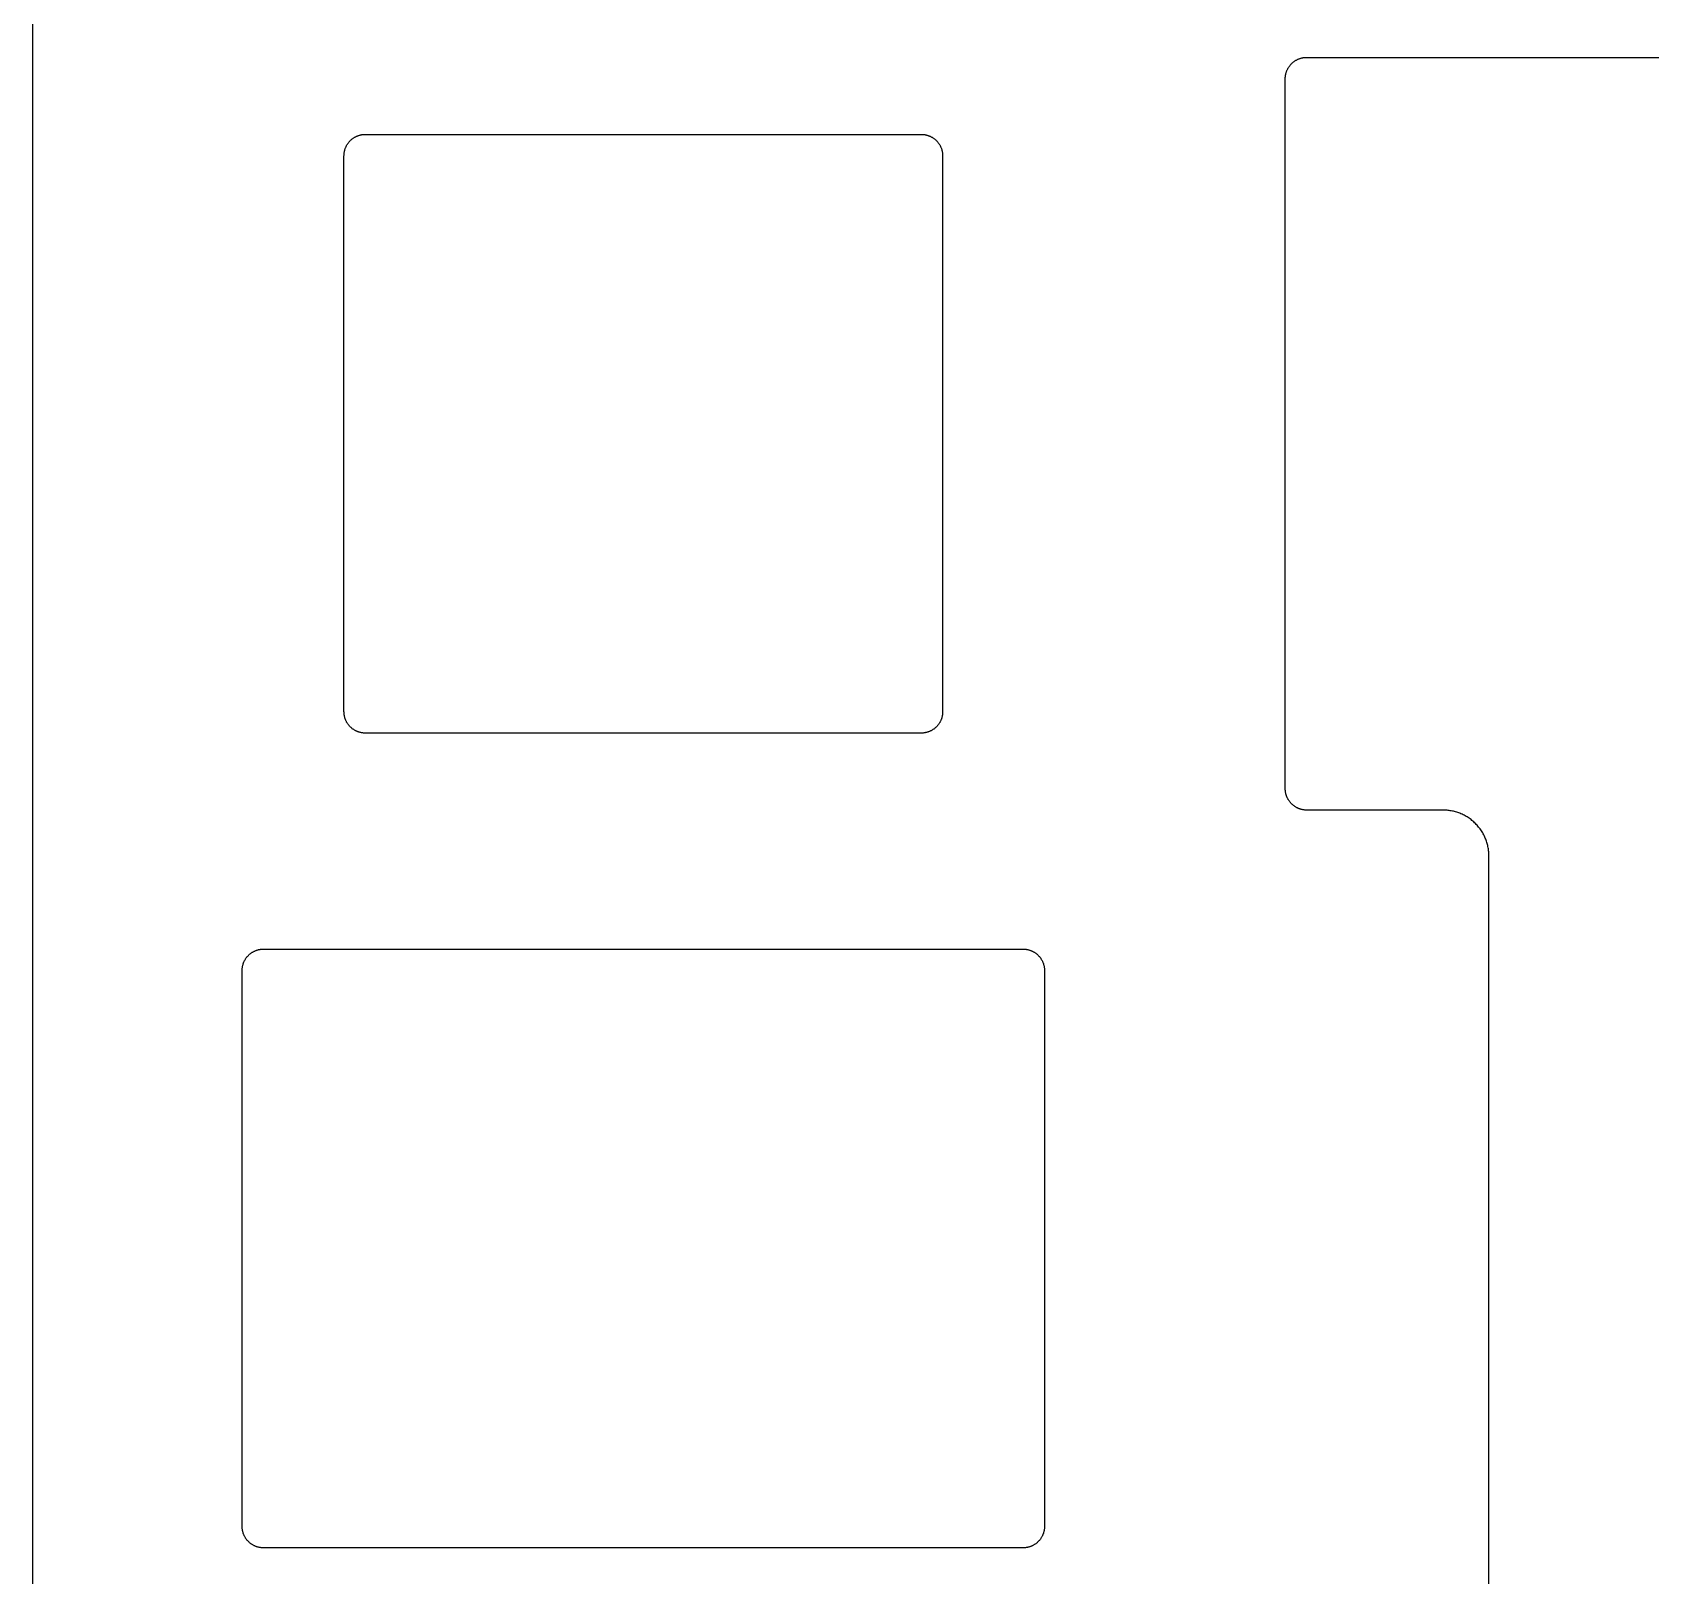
# Model space of a CAD drawing. Header units: millimetres. Extents: x 1057 to 1343, y -204 to -96.
# Drawn here: x 1057.12 to 1094.97, y -157.65 to -121.56 of the extents above; entities that cross this region are included whole.
import ezdxf

# ---------------------------------------------------------------- set-up
doc = ezdxf.new("R2010")
doc.units = ezdxf.units.MM
doc.layers.add('Layer 01', color=18, linetype='Continuous', true_color=0x000000)

msp = doc.modelspace()

# ---------------------------------------------------------------- linework, layer by layer
at = {"layer": 'Layer 01', "color": 0}
for p, q in [((1057.125, -103.45, 1.5), (1057.125, -196.55, 1.5)), ((1086.641, -122.239, 1.5), (1086.651, -122.232, 1.5)), ((1086.651, -122.232, 1.5), (1086.662, -122.225, 1.5)), ((1086.662, -122.225, 1.5), (1086.673, -122.218, 1.5)), ((1086.673, -122.218, 1.5), (1086.684, -122.212, 1.5)), ((1086.684, -122.212, 1.5), (1086.695, -122.206, 1.5)), ((1086.695, -122.206, 1.5), (1086.707, -122.2, 1.5)), ((1086.707, -122.2, 1.5), (1086.718, -122.195, 1.5)), ((1086.718, -122.195, 1.5), (1086.729, -122.19, 1.5)), ((1086.729, -122.19, 1.5), (1086.741, -122.185, 1.5)), ((1086.741, -122.185, 1.5), (1086.753, -122.181, 1.5)), ((1086.753, -122.181, 1.5), (1086.764, -122.177, 1.5)), ((1086.764, -122.177, 1.5), (1086.776, -122.173, 1.5)), ((1086.776, -122.173, 1.5), (1086.787, -122.169, 1.5)), ((1086.787, -122.169, 1.5), (1086.799, -122.166, 1.5)), ((1086.799, -122.166, 1.5), (1086.811, -122.163, 1.5)), ((1086.811, -122.163, 1.5), (1086.822, -122.161, 1.5)), ((1086.822, -122.161, 1.5), (1086.834, -122.158, 1.5)), ((1086.834, -122.158, 1.5), (1086.846, -122.156, 1.5)), ((1086.846, -122.156, 1.5), (1086.857, -122.155, 1.5)), ((1086.857, -122.155, 1.5), (1086.869, -122.153, 1.5)), ((1086.869, -122.153, 1.5), (1086.88, -122.152, 1.5)), ((1086.88, -122.152, 1.5), (1086.891, -122.151, 1.5)), ((1086.891, -122.151, 1.5), (1086.903, -122.15, 1.5)), ((1086.903, -122.15, 1.5), (1086.914, -122.15, 1.5)), ((1086.914, -122.15, 1.5), (1086.925, -122.15, 1.5)), ((1086.925, -122.15, 1.5), (1313.075, -122.15, 1.5)), ((1086.426, -122.616, 1.5), (1086.427, -122.605, 1.5)), ((1086.427, -122.605, 1.5), (1086.428, -122.594, 1.5)), ((1086.428, -122.594, 1.5), (1086.43, -122.582, 1.5)), ((1086.43, -122.582, 1.5), (1086.431, -122.571, 1.5)), ((1086.431, -122.571, 1.5), (1086.433, -122.559, 1.5)), ((1086.433, -122.559, 1.5), (1086.436, -122.547, 1.5)), ((1086.436, -122.547, 1.5), (1086.438, -122.536, 1.5)), ((1086.438, -122.536, 1.5), (1086.441, -122.524, 1.5)), ((1086.441, -122.524, 1.5), (1086.444, -122.512, 1.5)), ((1086.444, -122.512, 1.5), (1086.448, -122.501, 1.5)), ((1086.448, -122.501, 1.5), (1086.452, -122.489, 1.5)), ((1086.452, -122.489, 1.5), (1086.456, -122.478, 1.5)), ((1086.456, -122.478, 1.5), (1086.46, -122.466, 1.5)), ((1086.46, -122.466, 1.5), (1086.465, -122.454, 1.5)), ((1086.465, -122.454, 1.5), (1086.47, -122.443, 1.5)), ((1086.47, -122.443, 1.5), (1086.475, -122.432, 1.5)), ((1086.475, -122.432, 1.5), (1086.481, -122.42, 1.5)), ((1086.481, -122.42, 1.5), (1086.487, -122.409, 1.5)), ((1086.487, -122.409, 1.5), (1086.493, -122.398, 1.5)), ((1086.493, -122.398, 1.5), (1086.5, -122.387, 1.5)), ((1086.5, -122.387, 1.5), (1086.507, -122.376, 1.5)), ((1086.507, -122.376, 1.5), (1086.514, -122.366, 1.5)), ((1086.514, -122.366, 1.5), (1086.521, -122.355, 1.5)), ((1086.521, -122.355, 1.5), (1086.529, -122.345, 1.5)), ((1086.529, -122.345, 1.5), (1086.537, -122.335, 1.5)), ((1086.537, -122.335, 1.5), (1086.545, -122.325, 1.5)), ((1086.545, -122.325, 1.5), (1086.554, -122.315, 1.5)), ((1086.554, -122.315, 1.5), (1086.562, -122.306, 1.5)), ((1086.562, -122.306, 1.5), (1086.571, -122.296, 1.5)), ((1086.571, -122.296, 1.5), (1086.581, -122.287, 1.5)), ((1086.581, -122.287, 1.5), (1086.59, -122.279, 1.5)), ((1086.59, -122.279, 1.5), (1086.6, -122.27, 1.5)), ((1086.6, -122.27, 1.5), (1086.61, -122.262, 1.5)), ((1086.61, -122.262, 1.5), (1086.62, -122.254, 1.5)), ((1086.62, -122.254, 1.5), (1086.63, -122.246, 1.5)), ((1086.63, -122.246, 1.5), (1086.641, -122.239, 1.5)), ((1086.425, -122.628, 1.5), (1086.426, -122.616, 1.5)), ((1086.425, -122.639, 1.5), (1086.425, -122.628, 1.5)), ((1086.425, -122.65, 1.5), (1086.425, -122.639, 1.5)), ((1086.425, -139.25, 1.5), (1086.425, -122.65, 1.5)), ((1064.524, -124.135, 1.5), (1064.533, -124.125, 1.5)), ((1064.533, -124.125, 1.5), (1064.541, -124.115, 1.5)), ((1064.541, -124.115, 1.5), (1064.55, -124.106, 1.5)), ((1064.55, -124.106, 1.5), (1064.559, -124.096, 1.5)), ((1064.559, -124.096, 1.5), (1064.568, -124.087, 1.5)), ((1064.568, -124.087, 1.5), (1064.578, -124.079, 1.5)), ((1064.578, -124.079, 1.5), (1064.587, -124.07, 1.5)), ((1064.587, -124.07, 1.5), (1064.597, -124.062, 1.5)), ((1064.597, -124.062, 1.5), (1064.607, -124.054, 1.5)), ((1064.607, -124.054, 1.5), (1064.618, -124.046, 1.5)), ((1064.618, -124.046, 1.5), (1064.628, -124.039, 1.5)), ((1064.628, -124.039, 1.5), (1064.639, -124.032, 1.5)), ((1064.639, -124.032, 1.5), (1064.65, -124.025, 1.5)), ((1064.65, -124.025, 1.5), (1064.661, -124.018, 1.5)), ((1064.661, -124.018, 1.5), (1064.672, -124.012, 1.5)), ((1064.672, -124.012, 1.5), (1064.683, -124.006, 1.5)), ((1064.683, -124.006, 1.5), (1064.694, -124, 1.5)), ((1064.694, -124, 1.5), (1064.705, -123.995, 1.5)), ((1064.705, -123.995, 1.5), (1064.717, -123.99, 1.5)), ((1064.717, -123.99, 1.5), (1064.728, -123.985, 1.5)), ((1064.728, -123.985, 1.5), (1064.74, -123.981, 1.5)), ((1064.74, -123.981, 1.5), (1064.752, -123.977, 1.5)), ((1064.752, -123.977, 1.5), (1064.763, -123.973, 1.5)), ((1064.763, -123.973, 1.5), (1064.775, -123.969, 1.5)), ((1064.775, -123.969, 1.5), (1064.787, -123.966, 1.5)), ((1064.787, -123.966, 1.5), (1064.798, -123.963, 1.5)), ((1064.798, -123.963, 1.5), (1064.81, -123.961, 1.5)), ((1064.81, -123.961, 1.5), (1064.822, -123.958, 1.5)), ((1064.822, -123.958, 1.5), (1064.833, -123.956, 1.5)), ((1064.833, -123.956, 1.5), (1064.845, -123.955, 1.5)), ((1064.845, -123.955, 1.5), (1064.856, -123.953, 1.5)), ((1064.856, -123.953, 1.5), (1064.868, -123.952, 1.5)), ((1064.868, -123.952, 1.5), (1064.879, -123.951, 1.5)), ((1064.879, -123.951, 1.5), (1064.89, -123.95, 1.5)), ((1064.89, -123.95, 1.5), (1064.901, -123.95, 1.5)), ((1064.901, -123.95, 1.5), (1064.912, -123.95, 1.5)), ((1064.912, -123.95, 1.5), (1077.912, -123.95, 1.5)), ((1077.912, -123.95, 1.5), (1077.924, -123.95, 1.5)), ((1077.924, -123.95, 1.5), (1077.935, -123.95, 1.5)), ((1077.935, -123.95, 1.5), (1077.946, -123.951, 1.5)), ((1077.946, -123.951, 1.5), (1077.957, -123.952, 1.5)), ((1077.957, -123.952, 1.5), (1077.969, -123.953, 1.5)), ((1077.969, -123.953, 1.5), (1077.98, -123.955, 1.5)), ((1077.98, -123.955, 1.5), (1077.992, -123.956, 1.5)), ((1077.992, -123.956, 1.5), (1078.003, -123.958, 1.5)), ((1078.003, -123.958, 1.5), (1078.015, -123.961, 1.5)), ((1078.015, -123.961, 1.5), (1078.027, -123.963, 1.5)), ((1078.027, -123.963, 1.5), (1078.038, -123.966, 1.5)), ((1078.038, -123.966, 1.5), (1078.05, -123.969, 1.5)), ((1078.05, -123.969, 1.5), (1078.062, -123.973, 1.5)), ((1078.062, -123.973, 1.5), (1078.073, -123.977, 1.5)), ((1078.073, -123.977, 1.5), (1078.085, -123.981, 1.5)), ((1078.085, -123.981, 1.5), (1078.097, -123.985, 1.5)), ((1078.097, -123.985, 1.5), (1078.108, -123.99, 1.5)), ((1078.108, -123.99, 1.5), (1078.12, -123.995, 1.5)), ((1078.12, -123.995, 1.5), (1078.131, -124, 1.5)), ((1078.131, -124, 1.5), (1078.142, -124.006, 1.5)), ((1078.142, -124.006, 1.5), (1078.153, -124.012, 1.5)), ((1078.153, -124.012, 1.5), (1078.164, -124.018, 1.5)), ((1078.164, -124.018, 1.5), (1078.175, -124.025, 1.5)), ((1078.175, -124.025, 1.5), (1078.186, -124.032, 1.5)), ((1078.186, -124.032, 1.5), (1078.197, -124.039, 1.5)), ((1078.197, -124.039, 1.5), (1078.207, -124.046, 1.5)), ((1078.207, -124.046, 1.5), (1078.218, -124.054, 1.5)), ((1078.218, -124.054, 1.5), (1078.228, -124.062, 1.5)), ((1078.228, -124.062, 1.5), (1078.238, -124.07, 1.5)), ((1078.238, -124.07, 1.5), (1078.247, -124.079, 1.5)), ((1078.247, -124.079, 1.5), (1078.257, -124.087, 1.5)), ((1078.257, -124.087, 1.5), (1078.266, -124.096, 1.5)), ((1078.266, -124.096, 1.5), (1078.275, -124.106, 1.5)), ((1078.275, -124.106, 1.5), (1078.284, -124.115, 1.5)), ((1078.284, -124.115, 1.5), (1078.292, -124.125, 1.5)), ((1078.292, -124.125, 1.5), (1078.301, -124.135, 1.5)), ((1064.412, -124.45, 1.5), (1064.413, -124.439, 1.5)), ((1064.412, -137.45, 1.5), (1064.412, -124.45, 1.5)), ((1064.413, -124.428, 1.5), (1064.414, -124.416, 1.5)), ((1064.413, -124.439, 1.5), (1064.413, -124.428, 1.5)), ((1064.414, -124.416, 1.5), (1064.415, -124.405, 1.5)), ((1064.415, -124.405, 1.5), (1064.416, -124.394, 1.5)), ((1064.416, -124.394, 1.5), (1064.417, -124.382, 1.5)), ((1064.417, -124.382, 1.5), (1064.419, -124.371, 1.5)), ((1064.419, -124.371, 1.5), (1064.421, -124.359, 1.5)), ((1064.421, -124.359, 1.5), (1064.423, -124.347, 1.5)), ((1064.423, -124.347, 1.5), (1064.426, -124.336, 1.5)), ((1064.426, -124.336, 1.5), (1064.429, -124.324, 1.5)), ((1064.429, -124.324, 1.5), (1064.432, -124.312, 1.5)), ((1064.432, -124.312, 1.5), (1064.435, -124.301, 1.5)), ((1064.435, -124.301, 1.5), (1064.439, -124.289, 1.5)), ((1064.439, -124.289, 1.5), (1064.443, -124.278, 1.5)), ((1064.443, -124.278, 1.5), (1064.448, -124.266, 1.5)), ((1064.448, -124.266, 1.5), (1064.452, -124.254, 1.5)), ((1064.452, -124.254, 1.5), (1064.457, -124.243, 1.5)), ((1064.457, -124.243, 1.5), (1064.463, -124.232, 1.5)), ((1064.463, -124.232, 1.5), (1064.468, -124.22, 1.5)), ((1064.468, -124.22, 1.5), (1064.474, -124.209, 1.5)), ((1064.474, -124.209, 1.5), (1064.481, -124.198, 1.5)), ((1064.481, -124.198, 1.5), (1064.487, -124.187, 1.5)), ((1064.487, -124.187, 1.5), (1064.494, -124.176, 1.5)), ((1064.494, -124.176, 1.5), (1064.501, -124.166, 1.5)), ((1064.501, -124.166, 1.5), (1064.509, -124.155, 1.5)), ((1064.509, -124.155, 1.5), (1064.516, -124.145, 1.5)), ((1064.516, -124.145, 1.5), (1064.524, -124.135, 1.5)), ((1078.301, -124.135, 1.5), (1078.309, -124.145, 1.5)), ((1078.309, -124.145, 1.5), (1078.316, -124.155, 1.5)), ((1078.316, -124.155, 1.5), (1078.324, -124.166, 1.5)), ((1078.324, -124.166, 1.5), (1078.331, -124.176, 1.5)), ((1078.331, -124.176, 1.5), (1078.338, -124.187, 1.5)), ((1078.338, -124.187, 1.5), (1078.344, -124.198, 1.5)), ((1078.344, -124.198, 1.5), (1078.351, -124.209, 1.5)), ((1078.351, -124.209, 1.5), (1078.357, -124.22, 1.5)), ((1078.357, -124.22, 1.5), (1078.362, -124.232, 1.5)), ((1078.362, -124.232, 1.5), (1078.368, -124.243, 1.5)), ((1078.368, -124.243, 1.5), (1078.373, -124.254, 1.5)), ((1078.373, -124.254, 1.5), (1078.377, -124.266, 1.5)), ((1078.377, -124.266, 1.5), (1078.382, -124.278, 1.5)), ((1078.382, -124.278, 1.5), (1078.386, -124.289, 1.5)), ((1078.386, -124.289, 1.5), (1078.39, -124.301, 1.5)), ((1078.39, -124.301, 1.5), (1078.393, -124.312, 1.5)), ((1078.393, -124.312, 1.5), (1078.396, -124.324, 1.5)), ((1078.396, -124.324, 1.5), (1078.399, -124.336, 1.5)), ((1078.399, -124.336, 1.5), (1078.402, -124.347, 1.5)), ((1078.402, -124.347, 1.5), (1078.404, -124.359, 1.5)), ((1078.404, -124.359, 1.5), (1078.406, -124.371, 1.5)), ((1078.406, -124.371, 1.5), (1078.408, -124.382, 1.5)), ((1078.408, -124.382, 1.5), (1078.409, -124.394, 1.5)), ((1078.409, -124.394, 1.5), (1078.41, -124.405, 1.5)), ((1078.41, -124.405, 1.5), (1078.411, -124.416, 1.5)), ((1078.411, -124.416, 1.5), (1078.412, -124.428, 1.5)), ((1078.412, -124.428, 1.5), (1078.412, -124.439, 1.5)), ((1078.412, -124.439, 1.5), (1078.412, -124.45, 1.5)), ((1078.412, -124.45, 1.5), (1078.412, -137.45, 1.5)), ((1064.413, -137.461, 1.5), (1064.412, -137.45, 1.5)), ((1064.413, -137.472, 1.5), (1064.413, -137.461, 1.5)), ((1064.414, -137.484, 1.5), (1064.413, -137.472, 1.5)), ((1064.415, -137.495, 1.5), (1064.414, -137.484, 1.5)), ((1064.416, -137.506, 1.5), (1064.415, -137.495, 1.5)), ((1064.417, -137.518, 1.5), (1064.416, -137.506, 1.5)), ((1064.419, -137.529, 1.5), (1064.417, -137.518, 1.5)), ((1064.421, -137.541, 1.5), (1064.419, -137.529, 1.5)), ((1064.423, -137.553, 1.5), (1064.421, -137.541, 1.5)), ((1064.426, -137.564, 1.5), (1064.423, -137.553, 1.5)), ((1064.429, -137.576, 1.5), (1064.426, -137.564, 1.5)), ((1064.432, -137.588, 1.5), (1064.429, -137.576, 1.5)), ((1064.435, -137.599, 1.5), (1064.432, -137.588, 1.5)), ((1064.439, -137.611, 1.5), (1064.435, -137.599, 1.5)), ((1064.443, -137.622, 1.5), (1064.439, -137.611, 1.5)), ((1064.448, -137.634, 1.5), (1064.443, -137.622, 1.5)), ((1064.452, -137.646, 1.5), (1064.448, -137.634, 1.5)), ((1064.457, -137.657, 1.5), (1064.452, -137.646, 1.5)), ((1064.463, -137.668, 1.5), (1064.457, -137.657, 1.5)), ((1064.468, -137.68, 1.5), (1064.463, -137.668, 1.5)), ((1064.474, -137.691, 1.5), (1064.468, -137.68, 1.5)), ((1064.481, -137.702, 1.5), (1064.474, -137.691, 1.5)), ((1064.487, -137.713, 1.5), (1064.481, -137.702, 1.5)), ((1064.494, -137.724, 1.5), (1064.487, -137.713, 1.5)), ((1064.501, -137.734, 1.5), (1064.494, -137.724, 1.5)), ((1064.509, -137.745, 1.5), (1064.501, -137.734, 1.5)), ((1064.516, -137.755, 1.5), (1064.509, -137.745, 1.5)), ((1078.316, -137.745, 1.5), (1078.309, -137.755, 1.5)), ((1078.324, -137.734, 1.5), (1078.316, -137.745, 1.5)), ((1078.331, -137.724, 1.5), (1078.324, -137.734, 1.5)), ((1078.338, -137.713, 1.5), (1078.331, -137.724, 1.5)), ((1078.344, -137.702, 1.5), (1078.338, -137.713, 1.5)), ((1078.351, -137.691, 1.5), (1078.344, -137.702, 1.5)), ((1078.357, -137.68, 1.5), (1078.351, -137.691, 1.5)), ((1078.362, -137.668, 1.5), (1078.357, -137.68, 1.5)), ((1078.368, -137.657, 1.5), (1078.362, -137.668, 1.5)), ((1078.373, -137.646, 1.5), (1078.368, -137.657, 1.5)), ((1078.377, -137.634, 1.5), (1078.373, -137.646, 1.5)), ((1078.382, -137.622, 1.5), (1078.377, -137.634, 1.5)), ((1078.386, -137.611, 1.5), (1078.382, -137.622, 1.5)), ((1078.39, -137.599, 1.5), (1078.386, -137.611, 1.5)), ((1078.393, -137.588, 1.5), (1078.39, -137.599, 1.5)), ((1078.396, -137.576, 1.5), (1078.393, -137.588, 1.5)), ((1078.399, -137.564, 1.5), (1078.396, -137.576, 1.5)), ((1078.402, -137.553, 1.5), (1078.399, -137.564, 1.5)), ((1078.404, -137.541, 1.5), (1078.402, -137.553, 1.5)), ((1078.406, -137.529, 1.5), (1078.404, -137.541, 1.5)), ((1078.408, -137.518, 1.5), (1078.406, -137.529, 1.5)), ((1078.409, -137.506, 1.5), (1078.408, -137.518, 1.5)), ((1078.41, -137.495, 1.5), (1078.409, -137.506, 1.5)), ((1078.411, -137.484, 1.5), (1078.41, -137.495, 1.5)), ((1078.412, -137.472, 1.5), (1078.411, -137.484, 1.5)), ((1078.412, -137.45, 1.5), (1078.412, -137.461, 1.5)), ((1078.412, -137.461, 1.5), (1078.412, -137.472, 1.5)), ((1064.524, -137.765, 1.5), (1064.516, -137.755, 1.5)), ((1064.533, -137.775, 1.5), (1064.524, -137.765, 1.5)), ((1064.541, -137.785, 1.5), (1064.533, -137.775, 1.5)), ((1064.55, -137.794, 1.5), (1064.541, -137.785, 1.5)), ((1064.559, -137.804, 1.5), (1064.55, -137.794, 1.5)), ((1064.568, -137.813, 1.5), (1064.559, -137.804, 1.5)), ((1064.578, -137.821, 1.5), (1064.568, -137.813, 1.5)), ((1064.587, -137.83, 1.5), (1064.578, -137.821, 1.5)), ((1064.597, -137.838, 1.5), (1064.587, -137.83, 1.5)), ((1064.607, -137.846, 1.5), (1064.597, -137.838, 1.5)), ((1064.618, -137.854, 1.5), (1064.607, -137.846, 1.5)), ((1064.628, -137.861, 1.5), (1064.618, -137.854, 1.5)), ((1064.639, -137.868, 1.5), (1064.628, -137.861, 1.5)), ((1064.65, -137.875, 1.5), (1064.639, -137.868, 1.5)), ((1064.661, -137.882, 1.5), (1064.65, -137.875, 1.5)), ((1064.672, -137.888, 1.5), (1064.661, -137.882, 1.5)), ((1064.683, -137.894, 1.5), (1064.672, -137.888, 1.5)), ((1064.694, -137.9, 1.5), (1064.683, -137.894, 1.5)), ((1064.705, -137.905, 1.5), (1064.694, -137.9, 1.5)), ((1064.717, -137.91, 1.5), (1064.705, -137.905, 1.5)), ((1064.728, -137.915, 1.5), (1064.717, -137.91, 1.5)), ((1064.74, -137.919, 1.5), (1064.728, -137.915, 1.5)), ((1064.752, -137.923, 1.5), (1064.74, -137.919, 1.5)), ((1064.763, -137.927, 1.5), (1064.752, -137.923, 1.5)), ((1064.775, -137.931, 1.5), (1064.763, -137.927, 1.5)), ((1064.787, -137.934, 1.5), (1064.775, -137.931, 1.5)), ((1064.798, -137.937, 1.5), (1064.787, -137.934, 1.5)), ((1064.81, -137.939, 1.5), (1064.798, -137.937, 1.5)), ((1064.822, -137.942, 1.5), (1064.81, -137.939, 1.5)), ((1064.833, -137.944, 1.5), (1064.822, -137.942, 1.5)), ((1064.845, -137.945, 1.5), (1064.833, -137.944, 1.5)), ((1064.856, -137.947, 1.5), (1064.845, -137.945, 1.5)), ((1064.868, -137.948, 1.5), (1064.856, -137.947, 1.5)), ((1064.879, -137.949, 1.5), (1064.868, -137.948, 1.5)), ((1064.89, -137.95, 1.5), (1064.879, -137.949, 1.5)), ((1064.901, -137.95, 1.5), (1064.89, -137.95, 1.5)), ((1064.912, -137.95, 1.5), (1064.901, -137.95, 1.5)), ((1077.912, -137.95, 1.5), (1064.912, -137.95, 1.5)), ((1077.924, -137.95, 1.5), (1077.912, -137.95, 1.5)), ((1077.935, -137.95, 1.5), (1077.924, -137.95, 1.5)), ((1077.946, -137.949, 1.5), (1077.935, -137.95, 1.5)), ((1077.957, -137.948, 1.5), (1077.946, -137.949, 1.5)), ((1077.969, -137.947, 1.5), (1077.957, -137.948, 1.5)), ((1077.98, -137.945, 1.5), (1077.969, -137.947, 1.5)), ((1077.992, -137.944, 1.5), (1077.98, -137.945, 1.5)), ((1078.003, -137.942, 1.5), (1077.992, -137.944, 1.5)), ((1078.015, -137.939, 1.5), (1078.003, -137.942, 1.5)), ((1078.027, -137.937, 1.5), (1078.015, -137.939, 1.5)), ((1078.038, -137.934, 1.5), (1078.027, -137.937, 1.5)), ((1078.05, -137.931, 1.5), (1078.038, -137.934, 1.5)), ((1078.062, -137.927, 1.5), (1078.05, -137.931, 1.5)), ((1078.073, -137.923, 1.5), (1078.062, -137.927, 1.5)), ((1078.085, -137.919, 1.5), (1078.073, -137.923, 1.5)), ((1078.097, -137.915, 1.5), (1078.085, -137.919, 1.5)), ((1078.108, -137.91, 1.5), (1078.097, -137.915, 1.5)), ((1078.12, -137.905, 1.5), (1078.108, -137.91, 1.5)), ((1078.131, -137.9, 1.5), (1078.12, -137.905, 1.5)), ((1078.142, -137.894, 1.5), (1078.131, -137.9, 1.5)), ((1078.153, -137.888, 1.5), (1078.142, -137.894, 1.5)), ((1078.164, -137.882, 1.5), (1078.153, -137.888, 1.5)), ((1078.175, -137.875, 1.5), (1078.164, -137.882, 1.5)), ((1078.186, -137.868, 1.5), (1078.175, -137.875, 1.5)), ((1078.197, -137.861, 1.5), (1078.186, -137.868, 1.5)), ((1078.207, -137.854, 1.5), (1078.197, -137.861, 1.5)), ((1078.218, -137.846, 1.5), (1078.207, -137.854, 1.5)), ((1078.228, -137.838, 1.5), (1078.218, -137.846, 1.5)), ((1078.238, -137.83, 1.5), (1078.228, -137.838, 1.5)), ((1078.247, -137.821, 1.5), (1078.238, -137.83, 1.5)), ((1078.257, -137.813, 1.5), (1078.247, -137.821, 1.5)), ((1078.266, -137.804, 1.5), (1078.257, -137.813, 1.5)), ((1078.275, -137.794, 1.5), (1078.266, -137.804, 1.5)), ((1078.284, -137.785, 1.5), (1078.275, -137.794, 1.5)), ((1078.292, -137.775, 1.5), (1078.284, -137.785, 1.5)), ((1078.301, -137.765, 1.5), (1078.292, -137.775, 1.5)), ((1078.309, -137.755, 1.5), (1078.301, -137.765, 1.5)), ((1086.425, -139.261, 1.5), (1086.425, -139.25, 1.5)), ((1086.425, -139.272, 1.5), (1086.425, -139.261, 1.5)), ((1086.426, -139.284, 1.5), (1086.425, -139.272, 1.5)), ((1086.427, -139.295, 1.5), (1086.426, -139.284, 1.5)), ((1086.428, -139.306, 1.5), (1086.427, -139.295, 1.5)), ((1086.43, -139.318, 1.5), (1086.428, -139.306, 1.5)), ((1086.431, -139.329, 1.5), (1086.43, -139.318, 1.5)), ((1086.433, -139.341, 1.5), (1086.431, -139.329, 1.5)), ((1086.436, -139.353, 1.5), (1086.433, -139.341, 1.5)), ((1086.438, -139.364, 1.5), (1086.436, -139.353, 1.5)), ((1086.441, -139.376, 1.5), (1086.438, -139.364, 1.5)), ((1086.444, -139.388, 1.5), (1086.441, -139.376, 1.5)), ((1086.448, -139.399, 1.5), (1086.444, -139.388, 1.5)), ((1086.452, -139.411, 1.5), (1086.448, -139.399, 1.5)), ((1086.456, -139.422, 1.5), (1086.452, -139.411, 1.5)), ((1086.46, -139.434, 1.5), (1086.456, -139.422, 1.5)), ((1086.465, -139.446, 1.5), (1086.46, -139.434, 1.5)), ((1086.47, -139.457, 1.5), (1086.465, -139.446, 1.5)), ((1086.475, -139.468, 1.5), (1086.47, -139.457, 1.5)), ((1086.481, -139.48, 1.5), (1086.475, -139.468, 1.5)), ((1086.487, -139.491, 1.5), (1086.481, -139.48, 1.5)), ((1086.493, -139.502, 1.5), (1086.487, -139.491, 1.5)), ((1086.5, -139.513, 1.5), (1086.493, -139.502, 1.5)), ((1086.507, -139.524, 1.5), (1086.5, -139.513, 1.5)), ((1086.514, -139.534, 1.5), (1086.507, -139.524, 1.5)), ((1086.521, -139.545, 1.5), (1086.514, -139.534, 1.5)), ((1086.529, -139.555, 1.5), (1086.521, -139.545, 1.5)), ((1086.537, -139.565, 1.5), (1086.529, -139.555, 1.5)), ((1086.545, -139.575, 1.5), (1086.537, -139.565, 1.5)), ((1086.554, -139.585, 1.5), (1086.545, -139.575, 1.5)), ((1086.562, -139.594, 1.5), (1086.554, -139.585, 1.5)), ((1086.571, -139.604, 1.5), (1086.562, -139.594, 1.5)), ((1086.581, -139.613, 1.5), (1086.571, -139.604, 1.5)), ((1086.59, -139.621, 1.5), (1086.581, -139.613, 1.5)), ((1086.6, -139.63, 1.5), (1086.59, -139.621, 1.5)), ((1086.61, -139.638, 1.5), (1086.6, -139.63, 1.5)), ((1086.62, -139.646, 1.5), (1086.61, -139.638, 1.5)), ((1086.63, -139.654, 1.5), (1086.62, -139.646, 1.5)), ((1086.641, -139.661, 1.5), (1086.63, -139.654, 1.5)), ((1086.651, -139.668, 1.5), (1086.641, -139.661, 1.5)), ((1086.662, -139.675, 1.5), (1086.651, -139.668, 1.5)), ((1086.673, -139.682, 1.5), (1086.662, -139.675, 1.5)), ((1086.684, -139.688, 1.5), (1086.673, -139.682, 1.5)), ((1086.695, -139.694, 1.5), (1086.684, -139.688, 1.5)), ((1086.707, -139.7, 1.5), (1086.695, -139.694, 1.5)), ((1086.718, -139.705, 1.5), (1086.707, -139.7, 1.5)), ((1086.729, -139.71, 1.5), (1086.718, -139.705, 1.5)), ((1086.741, -139.715, 1.5), (1086.729, -139.71, 1.5)), ((1086.753, -139.719, 1.5), (1086.741, -139.715, 1.5)), ((1086.764, -139.723, 1.5), (1086.753, -139.719, 1.5)), ((1086.776, -139.727, 1.5), (1086.764, -139.723, 1.5)), ((1086.787, -139.731, 1.5), (1086.776, -139.727, 1.5)), ((1086.799, -139.734, 1.5), (1086.787, -139.731, 1.5)), ((1086.811, -139.737, 1.5), (1086.799, -139.734, 1.5)), ((1086.822, -139.739, 1.5), (1086.811, -139.737, 1.5)), ((1086.834, -139.742, 1.5), (1086.822, -139.739, 1.5)), ((1086.846, -139.744, 1.5), (1086.834, -139.742, 1.5)), ((1086.857, -139.745, 1.5), (1086.846, -139.744, 1.5)), ((1086.869, -139.747, 1.5), (1086.857, -139.745, 1.5)), ((1086.88, -139.748, 1.5), (1086.869, -139.747, 1.5)), ((1086.891, -139.749, 1.5), (1086.88, -139.748, 1.5)), ((1086.903, -139.75, 1.5), (1086.891, -139.749, 1.5)), ((1086.914, -139.75, 1.5), (1086.903, -139.75, 1.5)), ((1086.925, -139.75, 1.5), (1086.914, -139.75, 1.5)), ((1090.112, -139.75, 1.5), (1086.925, -139.75, 1.5)), ((1090.136, -139.75, 1.5), (1090.112, -139.75, 1.5)), ((1090.16, -139.751, 1.5), (1090.136, -139.75, 1.5)), ((1090.185, -139.752, 1.5), (1090.16, -139.751, 1.5)), ((1090.209, -139.754, 1.5), (1090.185, -139.752, 1.5)), ((1090.234, -139.757, 1.5), (1090.209, -139.754, 1.5)), ((1090.258, -139.76, 1.5), (1090.234, -139.757, 1.5)), ((1090.283, -139.764, 1.5), (1090.258, -139.76, 1.5)), ((1090.308, -139.768, 1.5), (1090.283, -139.764, 1.5)), ((1090.333, -139.773, 1.5), (1090.308, -139.768, 1.5)), ((1090.358, -139.778, 1.5), (1090.333, -139.773, 1.5)), ((1090.383, -139.785, 1.5), (1090.358, -139.778, 1.5)), ((1090.408, -139.791, 1.5), (1090.383, -139.785, 1.5)), ((1090.433, -139.799, 1.5), (1090.408, -139.791, 1.5)), ((1090.458, -139.807, 1.5), (1090.433, -139.799, 1.5)), ((1090.483, -139.816, 1.5), (1090.458, -139.807, 1.5)), ((1090.508, -139.825, 1.5), (1090.483, -139.816, 1.5)), ((1090.533, -139.836, 1.5), (1090.508, -139.825, 1.5)), ((1090.558, -139.846, 1.5), (1090.533, -139.836, 1.5)), ((1090.582, -139.858, 1.5), (1090.558, -139.846, 1.5)), ((1090.606, -139.87, 1.5), (1090.582, -139.858, 1.5)), ((1090.63, -139.883, 1.5), (1090.606, -139.87, 1.5)), ((1090.654, -139.896, 1.5), (1090.63, -139.883, 1.5)), ((1090.678, -139.91, 1.5), (1090.654, -139.896, 1.5)), ((1090.701, -139.925, 1.5), (1090.678, -139.91, 1.5)), ((1090.724, -139.941, 1.5), (1090.701, -139.925, 1.5)), ((1090.746, -139.957, 1.5), (1090.724, -139.941, 1.5)), ((1090.768, -139.973, 1.5), (1090.746, -139.957, 1.5)), ((1090.79, -139.99, 1.5), (1090.768, -139.973, 1.5)), ((1090.811, -140.008, 1.5), (1090.79, -139.99, 1.5)), ((1090.832, -140.027, 1.5), (1090.811, -140.008, 1.5)), ((1090.853, -140.045, 1.5), (1090.832, -140.027, 1.5)), ((1090.873, -140.065, 1.5), (1090.853, -140.045, 1.5)), ((1090.892, -140.085, 1.5), (1090.873, -140.065, 1.5)), ((1090.911, -140.105, 1.5), (1090.892, -140.085, 1.5)), ((1090.929, -140.126, 1.5), (1090.911, -140.105, 1.5)), ((1090.947, -140.147, 1.5), (1090.929, -140.126, 1.5)), ((1090.964, -140.169, 1.5), (1090.947, -140.147, 1.5)), ((1090.981, -140.191, 1.5), (1090.964, -140.169, 1.5)), ((1090.997, -140.214, 1.5), (1090.981, -140.191, 1.5)), ((1091.012, -140.237, 1.5), (1090.997, -140.214, 1.5)), ((1091.027, -140.26, 1.5), (1091.012, -140.237, 1.5)), ((1091.041, -140.283, 1.5), (1091.027, -140.26, 1.5)), ((1091.055, -140.307, 1.5), (1091.041, -140.283, 1.5)), ((1091.067, -140.331, 1.5), (1091.055, -140.307, 1.5)), ((1091.08, -140.356, 1.5), (1091.067, -140.331, 1.5)), ((1091.091, -140.38, 1.5), (1091.08, -140.356, 1.5)), ((1091.102, -140.405, 1.5), (1091.091, -140.38, 1.5)), ((1091.112, -140.429, 1.5), (1091.102, -140.405, 1.5)), ((1091.122, -140.454, 1.5), (1091.112, -140.429, 1.5)), ((1091.13, -140.479, 1.5), (1091.122, -140.454, 1.5)), ((1091.138, -140.504, 1.5), (1091.13, -140.479, 1.5)), ((1091.146, -140.529, 1.5), (1091.138, -140.504, 1.5)), ((1091.153, -140.554, 1.5), (1091.146, -140.529, 1.5)), ((1091.159, -140.579, 1.5), (1091.153, -140.554, 1.5)), ((1091.165, -140.604, 1.5), (1091.159, -140.579, 1.5)), ((1091.17, -140.629, 1.5), (1091.165, -140.604, 1.5)), ((1091.174, -140.654, 1.5), (1091.17, -140.629, 1.5)), ((1091.178, -140.679, 1.5), (1091.174, -140.654, 1.5)), ((1091.181, -140.704, 1.5), (1091.178, -140.679, 1.5)), ((1091.183, -140.728, 1.5), (1091.181, -140.704, 1.5)), ((1091.185, -140.753, 1.5), (1091.183, -140.728, 1.5)), ((1091.186, -140.777, 1.5), (1091.185, -140.753, 1.5)), ((1091.187, -140.801, 1.5), (1091.186, -140.777, 1.5)), ((1091.188, -140.825, 1.5), (1091.187, -140.801, 1.5)), ((1091.188, -158.3, 1.5), (1091.188, -140.825, 1.5)), ((1062.313, -143.05, 1.5), (1062.324, -143.045, 1.5)), ((1062.324, -143.045, 1.5), (1062.336, -143.04, 1.5)), ((1062.336, -143.04, 1.5), (1062.347, -143.035, 1.5)), ((1062.347, -143.035, 1.5), (1062.359, -143.031, 1.5)), ((1062.359, -143.031, 1.5), (1062.37, -143.027, 1.5)), ((1062.37, -143.027, 1.5), (1062.382, -143.023, 1.5)), ((1062.382, -143.023, 1.5), (1062.394, -143.019, 1.5)), ((1062.394, -143.019, 1.5), (1062.405, -143.016, 1.5)), ((1062.405, -143.016, 1.5), (1062.417, -143.013, 1.5)), ((1062.417, -143.013, 1.5), (1062.429, -143.011, 1.5)), ((1062.429, -143.011, 1.5), (1062.44, -143.008, 1.5)), ((1062.44, -143.008, 1.5), (1062.452, -143.006, 1.5)), ((1062.452, -143.006, 1.5), (1062.463, -143.005, 1.5)), ((1062.463, -143.005, 1.5), (1062.475, -143.003, 1.5)), ((1062.475, -143.003, 1.5), (1062.486, -143.002, 1.5)), ((1062.486, -143.002, 1.5), (1062.498, -143.001, 1.5)), ((1062.498, -143.001, 1.5), (1062.509, -143, 1.5)), ((1062.509, -143, 1.5), (1062.52, -143, 1.5)), ((1062.52, -143, 1.5), (1062.531, -143, 1.5)), ((1062.531, -143, 1.5), (1080.294, -143, 1.5)), ((1080.294, -143, 1.5), (1080.305, -143, 1.5)), ((1080.305, -143, 1.5), (1080.316, -143, 1.5)), ((1080.316, -143, 1.5), (1080.327, -143.001, 1.5)), ((1080.327, -143.001, 1.5), (1080.339, -143.002, 1.5)), ((1080.339, -143.002, 1.5), (1080.35, -143.003, 1.5)), ((1080.35, -143.003, 1.5), (1080.362, -143.005, 1.5)), ((1080.362, -143.005, 1.5), (1080.373, -143.006, 1.5)), ((1080.373, -143.006, 1.5), (1080.385, -143.008, 1.5)), ((1080.385, -143.008, 1.5), (1080.396, -143.011, 1.5)), ((1080.396, -143.011, 1.5), (1080.408, -143.013, 1.5)), ((1080.408, -143.013, 1.5), (1080.42, -143.016, 1.5)), ((1080.42, -143.016, 1.5), (1080.431, -143.019, 1.5)), ((1080.431, -143.019, 1.5), (1080.443, -143.023, 1.5)), ((1080.443, -143.023, 1.5), (1080.455, -143.027, 1.5)), ((1080.455, -143.027, 1.5), (1080.466, -143.031, 1.5)), ((1080.466, -143.031, 1.5), (1080.478, -143.035, 1.5)), ((1080.478, -143.035, 1.5), (1080.489, -143.04, 1.5)), ((1080.489, -143.04, 1.5), (1080.501, -143.045, 1.5)), ((1080.501, -143.045, 1.5), (1080.512, -143.05, 1.5)), ((1062.036, -143.432, 1.5), (1062.038, -143.421, 1.5)), ((1062.038, -143.421, 1.5), (1062.04, -143.409, 1.5)), ((1062.04, -143.409, 1.5), (1062.042, -143.397, 1.5)), ((1062.042, -143.397, 1.5), (1062.044, -143.386, 1.5)), ((1062.044, -143.386, 1.5), (1062.047, -143.374, 1.5)), ((1062.047, -143.374, 1.5), (1062.051, -143.362, 1.5)), ((1062.051, -143.362, 1.5), (1062.054, -143.351, 1.5)), ((1062.054, -143.351, 1.5), (1062.058, -143.339, 1.5)), ((1062.058, -143.339, 1.5), (1062.062, -143.328, 1.5)), ((1062.062, -143.328, 1.5), (1062.066, -143.316, 1.5)), ((1062.066, -143.316, 1.5), (1062.071, -143.304, 1.5)), ((1062.071, -143.304, 1.5), (1062.076, -143.293, 1.5)), ((1062.076, -143.293, 1.5), (1062.081, -143.282, 1.5)), ((1062.081, -143.282, 1.5), (1062.087, -143.27, 1.5)), ((1062.087, -143.27, 1.5), (1062.093, -143.259, 1.5)), ((1062.093, -143.259, 1.5), (1062.099, -143.248, 1.5)), ((1062.099, -143.248, 1.5), (1062.106, -143.237, 1.5)), ((1062.106, -143.237, 1.5), (1062.113, -143.226, 1.5)), ((1062.113, -143.226, 1.5), (1062.12, -143.216, 1.5)), ((1062.12, -143.216, 1.5), (1062.127, -143.205, 1.5)), ((1062.127, -143.205, 1.5), (1062.135, -143.195, 1.5)), ((1062.135, -143.195, 1.5), (1062.143, -143.185, 1.5)), ((1062.143, -143.185, 1.5), (1062.151, -143.175, 1.5)), ((1062.151, -143.175, 1.5), (1062.16, -143.165, 1.5)), ((1062.16, -143.165, 1.5), (1062.169, -143.156, 1.5)), ((1062.169, -143.156, 1.5), (1062.178, -143.146, 1.5)), ((1062.178, -143.146, 1.5), (1062.187, -143.137, 1.5)), ((1062.187, -143.137, 1.5), (1062.196, -143.129, 1.5)), ((1062.196, -143.129, 1.5), (1062.206, -143.12, 1.5)), ((1062.206, -143.12, 1.5), (1062.216, -143.112, 1.5)), ((1062.216, -143.112, 1.5), (1062.226, -143.104, 1.5)), ((1062.226, -143.104, 1.5), (1062.237, -143.096, 1.5)), ((1062.237, -143.096, 1.5), (1062.247, -143.089, 1.5)), ((1062.247, -143.089, 1.5), (1062.258, -143.082, 1.5)), ((1062.258, -143.082, 1.5), (1062.268, -143.075, 1.5)), ((1062.268, -143.075, 1.5), (1062.279, -143.068, 1.5)), ((1062.279, -143.068, 1.5), (1062.29, -143.062, 1.5)), ((1062.29, -143.062, 1.5), (1062.302, -143.056, 1.5)), ((1062.302, -143.056, 1.5), (1062.313, -143.05, 1.5)), ((1080.512, -143.05, 1.5), (1080.523, -143.056, 1.5)), ((1080.523, -143.056, 1.5), (1080.535, -143.062, 1.5)), ((1080.535, -143.062, 1.5), (1080.546, -143.068, 1.5)), ((1080.546, -143.068, 1.5), (1080.557, -143.075, 1.5)), ((1080.557, -143.075, 1.5), (1080.567, -143.082, 1.5)), ((1080.567, -143.082, 1.5), (1080.578, -143.089, 1.5)), ((1080.578, -143.089, 1.5), (1080.588, -143.096, 1.5)), ((1080.588, -143.096, 1.5), (1080.599, -143.104, 1.5)), ((1080.599, -143.104, 1.5), (1080.609, -143.112, 1.5)), ((1080.609, -143.112, 1.5), (1080.619, -143.12, 1.5)), ((1080.619, -143.12, 1.5), (1080.629, -143.129, 1.5)), ((1080.629, -143.129, 1.5), (1080.638, -143.137, 1.5)), ((1080.638, -143.137, 1.5), (1080.647, -143.146, 1.5)), ((1080.647, -143.146, 1.5), (1080.656, -143.156, 1.5)), ((1080.656, -143.156, 1.5), (1080.665, -143.165, 1.5)), ((1080.665, -143.165, 1.5), (1080.674, -143.175, 1.5)), ((1080.674, -143.175, 1.5), (1080.682, -143.185, 1.5)), ((1080.682, -143.185, 1.5), (1080.69, -143.195, 1.5)), ((1080.69, -143.195, 1.5), (1080.698, -143.205, 1.5)), ((1080.698, -143.205, 1.5), (1080.705, -143.216, 1.5)), ((1080.705, -143.216, 1.5), (1080.712, -143.226, 1.5)), ((1080.712, -143.226, 1.5), (1080.719, -143.237, 1.5)), ((1080.719, -143.237, 1.5), (1080.726, -143.248, 1.5)), ((1080.726, -143.248, 1.5), (1080.732, -143.259, 1.5)), ((1080.732, -143.259, 1.5), (1080.738, -143.27, 1.5)), ((1080.738, -143.27, 1.5), (1080.744, -143.282, 1.5)), ((1080.744, -143.282, 1.5), (1080.749, -143.293, 1.5)), ((1080.749, -143.293, 1.5), (1080.754, -143.304, 1.5)), ((1080.754, -143.304, 1.5), (1080.759, -143.316, 1.5)), ((1080.759, -143.316, 1.5), (1080.763, -143.328, 1.5)), ((1080.763, -143.328, 1.5), (1080.767, -143.339, 1.5)), ((1080.767, -143.339, 1.5), (1080.771, -143.351, 1.5)), ((1080.771, -143.351, 1.5), (1080.774, -143.362, 1.5)), ((1080.774, -143.362, 1.5), (1080.778, -143.374, 1.5)), ((1080.778, -143.374, 1.5), (1080.781, -143.386, 1.5)), ((1080.781, -143.386, 1.5), (1080.783, -143.397, 1.5)), ((1080.783, -143.397, 1.5), (1080.785, -143.409, 1.5)), ((1080.785, -143.409, 1.5), (1080.787, -143.421, 1.5)), ((1080.787, -143.421, 1.5), (1080.789, -143.432, 1.5)), ((1062.031, -143.489, 1.5), (1062.032, -143.478, 1.5)), ((1062.031, -143.5, 1.5), (1062.031, -143.489, 1.5)), ((1062.031, -156.5, 1.5), (1062.031, -143.5, 1.5)), ((1062.032, -143.466, 1.5), (1062.033, -143.455, 1.5)), ((1062.032, -143.478, 1.5), (1062.032, -143.466, 1.5)), ((1062.033, -143.455, 1.5), (1062.034, -143.444, 1.5)), ((1062.034, -143.444, 1.5), (1062.036, -143.432, 1.5)), ((1080.789, -143.432, 1.5), (1080.791, -143.444, 1.5)), ((1080.791, -143.444, 1.5), (1080.792, -143.455, 1.5)), ((1080.792, -143.455, 1.5), (1080.793, -143.466, 1.5)), ((1080.793, -143.466, 1.5), (1080.793, -143.478, 1.5)), ((1080.793, -143.478, 1.5), (1080.794, -143.489, 1.5)), ((1080.794, -143.489, 1.5), (1080.794, -143.5, 1.5)), ((1080.794, -143.5, 1.5), (1080.794, -156.5, 1.5)), ((1062.031, -156.511, 1.5), (1062.031, -156.5, 1.5)), ((1062.032, -156.522, 1.5), (1062.031, -156.511, 1.5)), ((1062.032, -156.534, 1.5), (1062.032, -156.522, 1.5)), ((1062.033, -156.545, 1.5), (1062.032, -156.534, 1.5)), ((1062.034, -156.556, 1.5), (1062.033, -156.545, 1.5)), ((1062.036, -156.568, 1.5), (1062.034, -156.556, 1.5)), ((1062.038, -156.579, 1.5), (1062.036, -156.568, 1.5)), ((1062.04, -156.591, 1.5), (1062.038, -156.579, 1.5)), ((1062.042, -156.603, 1.5), (1062.04, -156.591, 1.5)), ((1062.044, -156.614, 1.5), (1062.042, -156.603, 1.5)), ((1062.047, -156.626, 1.5), (1062.044, -156.614, 1.5)), ((1062.051, -156.638, 1.5), (1062.047, -156.626, 1.5)), ((1062.054, -156.649, 1.5), (1062.051, -156.638, 1.5)), ((1062.058, -156.661, 1.5), (1062.054, -156.649, 1.5)), ((1062.062, -156.672, 1.5), (1062.058, -156.661, 1.5)), ((1062.066, -156.684, 1.5), (1062.062, -156.672, 1.5)), ((1080.763, -156.672, 1.5), (1080.759, -156.684, 1.5)), ((1080.767, -156.661, 1.5), (1080.763, -156.672, 1.5)), ((1080.771, -156.649, 1.5), (1080.767, -156.661, 1.5)), ((1080.774, -156.638, 1.5), (1080.771, -156.649, 1.5)), ((1080.778, -156.626, 1.5), (1080.774, -156.638, 1.5)), ((1080.781, -156.614, 1.5), (1080.778, -156.626, 1.5)), ((1080.783, -156.603, 1.5), (1080.781, -156.614, 1.5)), ((1080.785, -156.591, 1.5), (1080.783, -156.603, 1.5)), ((1080.787, -156.579, 1.5), (1080.785, -156.591, 1.5)), ((1080.789, -156.568, 1.5), (1080.787, -156.579, 1.5)), ((1080.791, -156.556, 1.5), (1080.789, -156.568, 1.5)), ((1080.792, -156.545, 1.5), (1080.791, -156.556, 1.5)), ((1080.793, -156.534, 1.5), (1080.792, -156.545, 1.5)), ((1080.794, -156.511, 1.5), (1080.793, -156.522, 1.5)), ((1080.793, -156.522, 1.5), (1080.793, -156.534, 1.5)), ((1080.794, -156.5, 1.5), (1080.794, -156.511, 1.5)), ((1062.071, -156.696, 1.5), (1062.066, -156.684, 1.5)), ((1062.076, -156.707, 1.5), (1062.071, -156.696, 1.5)), ((1062.081, -156.718, 1.5), (1062.076, -156.707, 1.5)), ((1062.087, -156.73, 1.5), (1062.081, -156.718, 1.5)), ((1062.093, -156.741, 1.5), (1062.087, -156.73, 1.5)), ((1062.099, -156.752, 1.5), (1062.093, -156.741, 1.5)), ((1062.106, -156.763, 1.5), (1062.099, -156.752, 1.5)), ((1062.113, -156.774, 1.5), (1062.106, -156.763, 1.5)), ((1062.12, -156.784, 1.5), (1062.113, -156.774, 1.5)), ((1062.127, -156.795, 1.5), (1062.12, -156.784, 1.5)), ((1062.135, -156.805, 1.5), (1062.127, -156.795, 1.5)), ((1062.143, -156.815, 1.5), (1062.135, -156.805, 1.5)), ((1062.151, -156.825, 1.5), (1062.143, -156.815, 1.5)), ((1062.16, -156.835, 1.5), (1062.151, -156.825, 1.5)), ((1062.169, -156.844, 1.5), (1062.16, -156.835, 1.5)), ((1062.178, -156.854, 1.5), (1062.169, -156.844, 1.5)), ((1062.187, -156.863, 1.5), (1062.178, -156.854, 1.5)), ((1062.196, -156.871, 1.5), (1062.187, -156.863, 1.5)), ((1062.206, -156.88, 1.5), (1062.196, -156.871, 1.5)), ((1062.216, -156.888, 1.5), (1062.206, -156.88, 1.5)), ((1062.226, -156.896, 1.5), (1062.216, -156.888, 1.5)), ((1062.237, -156.904, 1.5), (1062.226, -156.896, 1.5)), ((1062.247, -156.911, 1.5), (1062.237, -156.904, 1.5)), ((1062.258, -156.918, 1.5), (1062.247, -156.911, 1.5)), ((1062.268, -156.925, 1.5), (1062.258, -156.918, 1.5)), ((1062.279, -156.932, 1.5), (1062.268, -156.925, 1.5)), ((1062.29, -156.938, 1.5), (1062.279, -156.932, 1.5)), ((1062.302, -156.944, 1.5), (1062.29, -156.938, 1.5)), ((1062.313, -156.95, 1.5), (1062.302, -156.944, 1.5)), ((1062.324, -156.955, 1.5), (1062.313, -156.95, 1.5)), ((1062.336, -156.96, 1.5), (1062.324, -156.955, 1.5)), ((1062.347, -156.965, 1.5), (1062.336, -156.96, 1.5)), ((1062.359, -156.969, 1.5), (1062.347, -156.965, 1.5)), ((1062.37, -156.973, 1.5), (1062.359, -156.969, 1.5)), ((1062.382, -156.977, 1.5), (1062.37, -156.973, 1.5)), ((1062.394, -156.981, 1.5), (1062.382, -156.977, 1.5)), ((1062.405, -156.984, 1.5), (1062.394, -156.981, 1.5)), ((1062.417, -156.987, 1.5), (1062.405, -156.984, 1.5)), ((1062.429, -156.989, 1.5), (1062.417, -156.987, 1.5)), ((1062.44, -156.992, 1.5), (1062.429, -156.989, 1.5)), ((1062.452, -156.994, 1.5), (1062.44, -156.992, 1.5)), ((1062.463, -156.995, 1.5), (1062.452, -156.994, 1.5)), ((1062.475, -156.997, 1.5), (1062.463, -156.995, 1.5)), ((1062.486, -156.998, 1.5), (1062.475, -156.997, 1.5)), ((1062.498, -156.999, 1.5), (1062.486, -156.998, 1.5)), ((1062.509, -157, 1.5), (1062.498, -156.999, 1.5)), ((1062.52, -157, 1.5), (1062.509, -157, 1.5)), ((1062.531, -157, 1.5), (1062.52, -157, 1.5)), ((1080.294, -157, 1.5), (1062.531, -157, 1.5)), ((1080.305, -157, 1.5), (1080.294, -157, 1.5)), ((1080.316, -157, 1.5), (1080.305, -157, 1.5)), ((1080.327, -156.999, 1.5), (1080.316, -157, 1.5)), ((1080.339, -156.998, 1.5), (1080.327, -156.999, 1.5)), ((1080.35, -156.997, 1.5), (1080.339, -156.998, 1.5)), ((1080.362, -156.995, 1.5), (1080.35, -156.997, 1.5)), ((1080.373, -156.994, 1.5), (1080.362, -156.995, 1.5)), ((1080.385, -156.992, 1.5), (1080.373, -156.994, 1.5)), ((1080.396, -156.989, 1.5), (1080.385, -156.992, 1.5)), ((1080.408, -156.987, 1.5), (1080.396, -156.989, 1.5)), ((1080.42, -156.984, 1.5), (1080.408, -156.987, 1.5)), ((1080.431, -156.981, 1.5), (1080.42, -156.984, 1.5)), ((1080.443, -156.977, 1.5), (1080.431, -156.981, 1.5)), ((1080.455, -156.973, 1.5), (1080.443, -156.977, 1.5)), ((1080.466, -156.969, 1.5), (1080.455, -156.973, 1.5)), ((1080.478, -156.965, 1.5), (1080.466, -156.969, 1.5)), ((1080.489, -156.96, 1.5), (1080.478, -156.965, 1.5)), ((1080.501, -156.955, 1.5), (1080.489, -156.96, 1.5)), ((1080.512, -156.95, 1.5), (1080.501, -156.955, 1.5)), ((1080.523, -156.944, 1.5), (1080.512, -156.95, 1.5)), ((1080.535, -156.938, 1.5), (1080.523, -156.944, 1.5)), ((1080.546, -156.932, 1.5), (1080.535, -156.938, 1.5)), ((1080.557, -156.925, 1.5), (1080.546, -156.932, 1.5)), ((1080.567, -156.918, 1.5), (1080.557, -156.925, 1.5)), ((1080.578, -156.911, 1.5), (1080.567, -156.918, 1.5)), ((1080.588, -156.904, 1.5), (1080.578, -156.911, 1.5)), ((1080.599, -156.896, 1.5), (1080.588, -156.904, 1.5)), ((1080.609, -156.888, 1.5), (1080.599, -156.896, 1.5)), ((1080.619, -156.88, 1.5), (1080.609, -156.888, 1.5)), ((1080.629, -156.871, 1.5), (1080.619, -156.88, 1.5)), ((1080.638, -156.863, 1.5), (1080.629, -156.871, 1.5)), ((1080.647, -156.854, 1.5), (1080.638, -156.863, 1.5)), ((1080.656, -156.844, 1.5), (1080.647, -156.854, 1.5)), ((1080.665, -156.835, 1.5), (1080.656, -156.844, 1.5)), ((1080.674, -156.825, 1.5), (1080.665, -156.835, 1.5)), ((1080.682, -156.815, 1.5), (1080.674, -156.825, 1.5)), ((1080.69, -156.805, 1.5), (1080.682, -156.815, 1.5)), ((1080.698, -156.795, 1.5), (1080.69, -156.805, 1.5)), ((1080.705, -156.784, 1.5), (1080.698, -156.795, 1.5)), ((1080.712, -156.774, 1.5), (1080.705, -156.784, 1.5)), ((1080.719, -156.763, 1.5), (1080.712, -156.774, 1.5)), ((1080.726, -156.752, 1.5), (1080.719, -156.763, 1.5)), ((1080.732, -156.741, 1.5), (1080.726, -156.752, 1.5)), ((1080.738, -156.73, 1.5), (1080.732, -156.741, 1.5)), ((1080.744, -156.718, 1.5), (1080.738, -156.73, 1.5)), ((1080.749, -156.707, 1.5), (1080.744, -156.718, 1.5)), ((1080.754, -156.696, 1.5), (1080.749, -156.707, 1.5)), ((1080.759, -156.684, 1.5), (1080.754, -156.696, 1.5))]:
    msp.add_line(p, q, dxfattribs=at)

doc.saveas('drawing.dxf')
